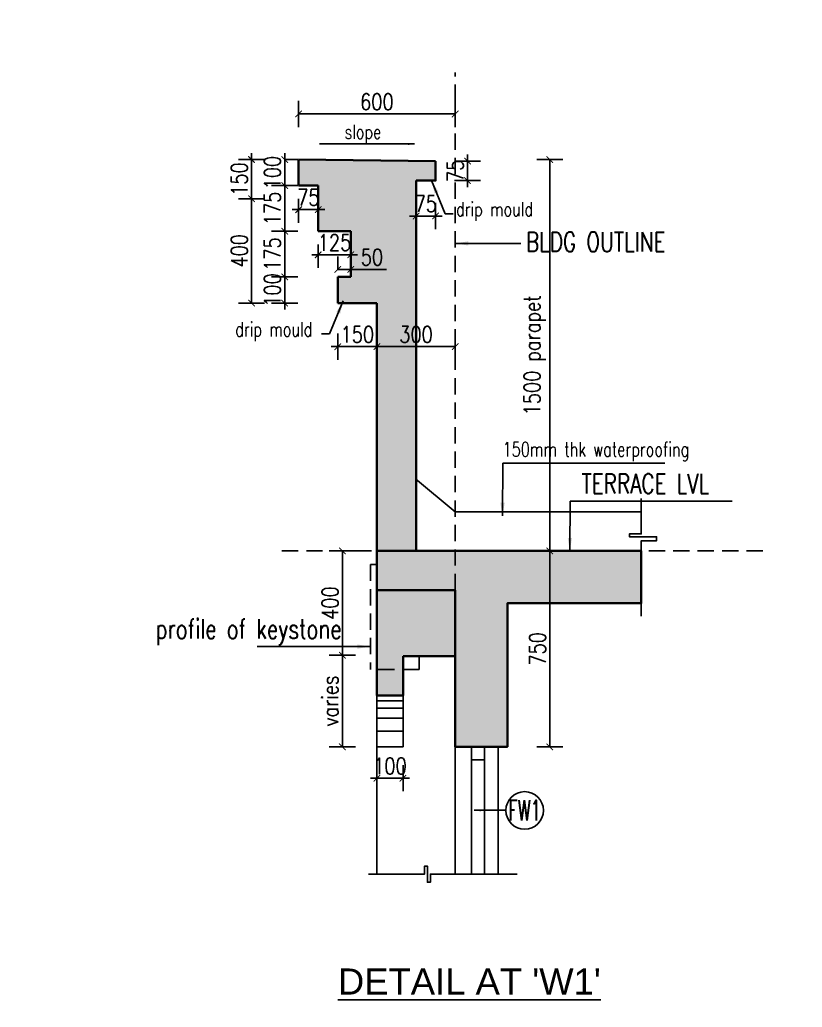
# Model space of a CAD drawing. Header units: millimetres. Extents: x 1066295 to 1300022, y -5734212 to -5454663.
# Drawn here: x 1081984 to 1084984, y -5616257 to -5612473 of the extents above; entities that cross this region are included whole.
import ezdxf
from ezdxf.enums import TextEntityAlignment as Align

# ---------------------------------------------------------------- set-up
doc = ezdxf.new("R2010")
doc.units = ezdxf.units.MM
doc.header["$LTSCALE"] = 1000
doc.header["$MEASUREMENT"] = 0
for name, pattern in [('AUDIT_D_120904163729-0', [0]), ('T9_PROFILE SECTIONS$0$HIDDEN', [0.375, 0.25, -0.125]), ('T9_PROFILE SECTIONS$0$T10(T7 IS SIMILAR BUT MIRROR) - DIMENSION & TEXTING$0$HIDDEN', [0.375, 0.25, -0.125])]:
    doc.linetypes.add(name, pattern=pattern)
doc.layers.get('0').update_dxf_attribs({"linetype": 'AUDIT_D_120904163729-0'})
for name, color, linetype in [('T9_PROFILE SECTIONS$0$A-DETAIL MARKERS', 52, 'T9_PROFILE SECTIONS$0$HIDDEN'), ('T9_PROFILE SECTIONS$0$A-RSP DOOR NO', 4, 'Continuous'), ('T9_PROFILE SECTIONS$0$DIMDETAIL', 8, 'Continuous'), ('T9_PROFILE SECTIONS$0$DOOR', 8, 'Continuous'), ('T9_PROFILE SECTIONS$0$HATCH 150', 8, 'Continuous'), ('T9_PROFILE SECTIONS$0$T10(T7 IS SIMILAR BUT MIRROR) - DIMENSION & TEXTING$0$A-DIMENSIONS', 2, 'T9_PROFILE SECTIONS$0$T10(T7 IS SIMILAR BUT MIRROR) - DIMENSION & TEXTING$0$HIDDEN')]:
    doc.layers.add(name, color=color, linetype=linetype)
doc.layers.add('T9_PROFILE SECTIONS$0$A-SLAB', color=3, linetype='Continuous', lineweight=35)
doc.styles.add('T9_PROFILE SECTIONS$0$AMISH', font='arial.ttf')
doc.styles.add('T9_PROFILE SECTIONS$0$B-AR-ANNO-E DECK FLOOR$0$DIMTEXT', font='SIMPLEX.shx', dxfattribs={"width": 0.75})
doc.styles.add('T9_PROFILE SECTIONS$0$DIM150', font='SIMPLEX.shx', dxfattribs={"width": 0.6})
doc.styles.add('T9_PROFILE SECTIONS$0$text-cmn', font='romans.shx', dxfattribs={"width": 0.8})
doc.dimstyles.new('T9_PROFILE SECTIONS$0$DIM 1-25', dxfattribs={"dimscale": 25, "dimtxt": 2.5, "dimasz": 1, "dimexe": 2, "dimexo": 2, "dimtad": 1, "dimdec": 0, "dimdsep": 46, "dimtxsty": 'T9_PROFILE SECTIONS$0$text-cmn', "dimblk": 'T9_PROFILE SECTIONS$0$_ArchTick', "dimcen": 2, "dimclrd": 1, "dimclre": 1, "dimclrt": 2, "dimadec": 0, "dimazin": 0, "dimtfac": 1, "dimtdec": 0, "dimtix": 1, "dimtmove": 0, "dimatfit": 3, "dimfxl": 2, "dimfxlon": 1, "dimlwd": -1, "dimlwe": -1, "dimarcsym": 0})

# ---------------------------------------------------------------- blocks, each defined once
blk = doc.blocks.new('T9_PROFILE SECTIONS$0$Door-Tag')
at = {"layer": 'T9_PROFILE SECTIONS$0$A-RSP DOOR NO'}
blk.add_circle((0, 0.0009), 0.16, dxfattribs=at)
at = {"layer": 'T9_PROFILE SECTIONS$0$A-RSP DOOR NO', "style": 'T9_PROFILE SECTIONS$0$DIM150', "width": 0.6}
blk.add_attdef('DOOR-NO', text='', height=0.16, dxfattribs=at).set_placement((258.6178, 64.0008), align=Align.MIDDLE_CENTER)
blk = doc.blocks.new('T9_PROFILE SECTIONS$0$_ArchTick')
at = {"color": 0, "linetype": 'ByBlock', "const_width": 0.15}
blk.add_lwpolyline([(-0.5, -0.5), (0.5, 0.5)], dxfattribs=at)
blk = doc.blocks.new('*D477')
at = {"layer": 'T9_PROFILE SECTIONS$0$DIMDETAIL', "color": 1, "linetype": 'ByBlock', "transparency": 16777216}
for p, q in [((1084695.3, -5610885.1), (1084795.3, -5610885.1)), ((1084745.3, -5611060.1), (1084745.3, -5610885.1)), ((1084695.3, -5611060.1), (1084795.3, -5611060.1))]:
    blk.add_line(p, q, dxfattribs=at)
at = {"layer": 'T9_PROFILE SECTIONS$0$DIMDETAIL', "color": 1, "linetype": 'ByBlock', "transparency": 16777216, "xscale": 25, "yscale": 25, "zscale": 25}
for p, rotation in [((1084745.3, -5610885.1), 90), ((1084745.3, -5611060.1), 270)]:
    blk.add_blockref('T9_PROFILE SECTIONS$0$_ArchTick', p, dxfattribs=dict(at, rotation=rotation))
at = {"layer": 'T9_PROFILE SECTIONS$0$DIMDETAIL', "color": 7, "linetype": 'ByBlock', "transparency": 16777216, "insert": (1084698.4, -5610972.6), "char_height": 62.5, "attachment_point": 5, "rotation": 90, "style": 'T9_PROFILE SECTIONS$0$text-cmn'}
blk.add_mtext('175', dxfattribs=at)
blk = doc.blocks.new('*D478')
at = {"layer": 'T9_PROFILE SECTIONS$0$DIMDETAIL', "color": 1, "linetype": 'ByBlock', "transparency": 16777216}
for p, q in [((1084695.3, -5610710.1), (1084795.3, -5610710.1)), ((1084745.3, -5610885.1), (1084745.3, -5610710.1)), ((1084695.3, -5610885.1), (1084795.3, -5610885.1))]:
    blk.add_line(p, q, dxfattribs=at)
at = {"layer": 'T9_PROFILE SECTIONS$0$DIMDETAIL', "color": 1, "linetype": 'ByBlock', "transparency": 16777216, "xscale": 25, "yscale": 25, "zscale": 25}
for p, rotation in [((1084745.3, -5610710.1), 90), ((1084745.3, -5610885.1), 270)]:
    blk.add_blockref('T9_PROFILE SECTIONS$0$_ArchTick', p, dxfattribs=dict(at, rotation=rotation))
at = {"layer": 'T9_PROFILE SECTIONS$0$DIMDETAIL', "color": 7, "linetype": 'ByBlock', "transparency": 16777216, "insert": (1084698.4, -5610797.6), "char_height": 62.5, "attachment_point": 5, "rotation": 90, "style": 'T9_PROFILE SECTIONS$0$text-cmn'}
blk.add_mtext('175', dxfattribs=at)
blk = doc.blocks.new('*D479')
at = {"layer": 'T9_PROFILE SECTIONS$0$DIMDETAIL', "color": 1, "linetype": 'ByBlock', "transparency": 16777216}
for p, q in [((1084948.7, -5611277.1), (1084948.7, -5611377.1)), ((1085098.8, -5611277.1), (1085098.8, -5611377.1)), ((1084948.7, -5611327.1), (1084923.7, -5611327.1)), ((1084948.7, -5611327.1), (1085098.8, -5611327.1)), ((1085098.8, -5611327.1), (1085123.8, -5611327.1))]:
    blk.add_line(p, q, dxfattribs=at)
at = {"layer": 'T9_PROFILE SECTIONS$0$DIMDETAIL', "color": 1, "linetype": 'ByBlock', "transparency": 16777216, "xscale": 25, "yscale": 25, "zscale": 25}
blk.add_blockref('T9_PROFILE SECTIONS$0$_ArchTick', (1084948.7, -5611327.1), dxfattribs=at)
at = {"layer": 'T9_PROFILE SECTIONS$0$DIMDETAIL', "color": 1, "linetype": 'ByBlock', "transparency": 16777216, "xscale": 25, "yscale": 25, "zscale": 25, "rotation": 180}
blk.add_blockref('T9_PROFILE SECTIONS$0$_ArchTick', (1085098.8, -5611327.1), dxfattribs=at)
at = {"layer": 'T9_PROFILE SECTIONS$0$DIMDETAIL', "color": 7, "linetype": 'ByBlock', "transparency": 16777216, "insert": (1085023.8, -5611280.2), "char_height": 62.5, "attachment_point": 5, "style": 'T9_PROFILE SECTIONS$0$text-cmn'}
blk.add_mtext('150', dxfattribs=at)
blk = doc.blocks.new('*D480')
at = {"layer": 'T9_PROFILE SECTIONS$0$DIMDETAIL', "color": 1, "linetype": 'ByBlock', "transparency": 16777216}
for p, q in [((1084873.7, -5610935.1), (1084873.7, -5611025.1)), ((1084998.7, -5610935.1), (1084998.7, -5611025.1)), ((1084873.7, -5610975.1), (1084848.7, -5610975.1)), ((1084873.7, -5610975.1), (1084998.7, -5610975.1)), ((1084998.7, -5610975.1), (1085023.7, -5610975.1))]:
    blk.add_line(p, q, dxfattribs=at)
at = {"layer": 'T9_PROFILE SECTIONS$0$DIMDETAIL', "color": 1, "linetype": 'ByBlock', "transparency": 16777216, "xscale": 25, "yscale": 25, "zscale": 25}
blk.add_blockref('T9_PROFILE SECTIONS$0$_ArchTick', (1084873.7, -5610975.1), dxfattribs=at)
at = {"layer": 'T9_PROFILE SECTIONS$0$DIMDETAIL', "color": 1, "linetype": 'ByBlock', "transparency": 16777216, "xscale": 25, "yscale": 25, "zscale": 25, "rotation": 180}
blk.add_blockref('T9_PROFILE SECTIONS$0$_ArchTick', (1084998.7, -5610975.1), dxfattribs=at)
at = {"layer": 'T9_PROFILE SECTIONS$0$DIMDETAIL', "color": 7, "linetype": 'ByBlock', "transparency": 16777216, "insert": (1084936.2, -5610928.2), "char_height": 62.5, "attachment_point": 5, "style": 'T9_PROFILE SECTIONS$0$text-cmn'}
blk.add_mtext('125', dxfattribs=at)
blk = doc.blocks.new('*D481')
at = {"layer": 'T9_PROFILE SECTIONS$0$DIMDETAIL', "color": 1, "linetype": 'ByBlock', "transparency": 16777216}
for p, q in [((1085016.3, -5612509.7), (1084916.3, -5612509.7)), ((1084966.3, -5612860.6), (1084966.3, -5612509.7)), ((1085016.3, -5612860.6), (1084916.3, -5612860.6))]:
    blk.add_line(p, q, dxfattribs=at)
at = {"layer": 'T9_PROFILE SECTIONS$0$DIMDETAIL', "color": 1, "linetype": 'ByBlock', "transparency": 16777216, "xscale": 25, "yscale": 25, "zscale": 25}
for p, rotation in [((1084966.3, -5612509.7), 90), ((1084966.3, -5612860.6), 270)]:
    blk.add_blockref('T9_PROFILE SECTIONS$0$_ArchTick', p, dxfattribs=dict(at, rotation=rotation))
at = {"layer": 'T9_PROFILE SECTIONS$0$DIMDETAIL', "color": 7, "linetype": 'ByBlock', "transparency": 16777216, "insert": (1084919.4, -5612685.1), "char_height": 62.5, "attachment_point": 5, "rotation": 90, "style": 'T9_PROFILE SECTIONS$0$text-cmn'}
blk.add_mtext('varies', dxfattribs=at)
blk = doc.blocks.new('*D482')
at = {"layer": 'T9_PROFILE SECTIONS$0$DIMDETAIL', "color": 1, "linetype": 'ByBlock', "transparency": 16777216}
for p, q in [((1084668.3, -5610760.1), (1084568.3, -5610760.1)), ((1084618.3, -5611160.1), (1084618.3, -5610760.1)), ((1084668.3, -5611160.1), (1084568.3, -5611160.1))]:
    blk.add_line(p, q, dxfattribs=at)
at = {"layer": 'T9_PROFILE SECTIONS$0$DIMDETAIL', "color": 1, "linetype": 'ByBlock', "transparency": 16777216, "xscale": 25, "yscale": 25, "zscale": 25}
for p, rotation in [((1084618.3, -5610760.1), 90), ((1084618.3, -5611160.1), 270)]:
    blk.add_blockref('T9_PROFILE SECTIONS$0$_ArchTick', p, dxfattribs=dict(at, rotation=rotation))
at = {"layer": 'T9_PROFILE SECTIONS$0$DIMDETAIL', "color": 7, "linetype": 'ByBlock', "transparency": 16777216, "insert": (1084571.4, -5610960.1), "char_height": 62.5, "attachment_point": 5, "rotation": 90, "style": 'T9_PROFILE SECTIONS$0$text-cmn'}
blk.add_mtext('400', dxfattribs=at)
blk = doc.blocks.new('*D483')
at = {"layer": 'T9_PROFILE SECTIONS$0$DIMDETAIL', "color": 1, "linetype": 'ByBlock', "transparency": 16777216}
for p, q in [((1084668.3, -5610610.1), (1084568.3, -5610610.1)), ((1084618.3, -5610610.1), (1084618.3, -5610585.1)), ((1084618.3, -5610760.1), (1084618.3, -5610610.1)), ((1084618.3, -5610760.1), (1084568.3, -5610760.1)), ((1084618.3, -5610760.1), (1084618.3, -5610785.1))]:
    blk.add_line(p, q, dxfattribs=at)
at = {"layer": 'T9_PROFILE SECTIONS$0$DIMDETAIL', "color": 1, "linetype": 'ByBlock', "transparency": 16777216, "xscale": 25, "yscale": 25, "zscale": 25}
for p, rotation in [((1084618.3, -5610610.1), 270), ((1084618.3, -5610760.1), 90)]:
    blk.add_blockref('T9_PROFILE SECTIONS$0$_ArchTick', p, dxfattribs=dict(at, rotation=rotation))
at = {"layer": 'T9_PROFILE SECTIONS$0$DIMDETAIL', "color": 7, "linetype": 'ByBlock', "transparency": 16777216, "insert": (1084571.4, -5610685.1), "char_height": 62.5, "attachment_point": 5, "rotation": 90, "style": 'T9_PROFILE SECTIONS$0$text-cmn'}
blk.add_mtext('150', dxfattribs=at)
blk = doc.blocks.new('*D484')
at = {"layer": 'T9_PROFILE SECTIONS$0$DIMDETAIL', "color": 1, "linetype": 'ByBlock', "transparency": 16777216}
for p, q in [((1084798.8, -5610485.4), (1084798.8, -5610385.4)), ((1085398.7, -5610485.4), (1085398.7, -5610385.4)), ((1084798.8, -5610435.4), (1085398.7, -5610435.4))]:
    blk.add_line(p, q, dxfattribs=at)
at = {"layer": 'T9_PROFILE SECTIONS$0$DIMDETAIL', "color": 1, "linetype": 'ByBlock', "transparency": 16777216, "xscale": 25, "yscale": 25, "zscale": 25, "rotation": 180}
blk.add_blockref('T9_PROFILE SECTIONS$0$_ArchTick', (1084798.8, -5610435.4), dxfattribs=at)
at = {"layer": 'T9_PROFILE SECTIONS$0$DIMDETAIL', "color": 1, "linetype": 'ByBlock', "transparency": 16777216, "xscale": 25, "yscale": 25, "zscale": 25}
blk.add_blockref('T9_PROFILE SECTIONS$0$_ArchTick', (1085398.7, -5610435.4), dxfattribs=at)
at = {"layer": 'T9_PROFILE SECTIONS$0$DIMDETAIL', "color": 7, "linetype": 'ByBlock', "transparency": 16777216, "insert": (1085098.7, -5610388.5), "char_height": 62.5, "attachment_point": 5, "style": 'T9_PROFILE SECTIONS$0$text-cmn'}
blk.add_mtext('600', dxfattribs=at)
blk = doc.blocks.new('*D485')
at = {"layer": 'T9_PROFILE SECTIONS$0$DIMDETAIL', "color": 1, "linetype": 'ByBlock', "transparency": 16777216}
for p, q in [((1084695.3, -5611060.1), (1084795.3, -5611060.1)), ((1084745.3, -5611060.1), (1084745.3, -5611035.1)), ((1084745.3, -5611160.1), (1084745.3, -5611060.1)), ((1084695.3, -5611160.1), (1084795.3, -5611160.1)), ((1084745.3, -5611160.1), (1084745.3, -5611185.1))]:
    blk.add_line(p, q, dxfattribs=at)
at = {"layer": 'T9_PROFILE SECTIONS$0$DIMDETAIL', "color": 1, "linetype": 'ByBlock', "transparency": 16777216, "xscale": 25, "yscale": 25, "zscale": 25}
for p, rotation in [((1084745.3, -5611060.1), 270), ((1084745.3, -5611160.1), 90)]:
    blk.add_blockref('T9_PROFILE SECTIONS$0$_ArchTick', p, dxfattribs=dict(at, rotation=rotation))
at = {"layer": 'T9_PROFILE SECTIONS$0$DIMDETAIL', "color": 7, "linetype": 'ByBlock', "transparency": 16777216, "insert": (1084698.4, -5611110.1), "char_height": 62.5, "attachment_point": 5, "rotation": 90, "style": 'T9_PROFILE SECTIONS$0$text-cmn'}
blk.add_mtext('100', dxfattribs=at)
blk = doc.blocks.new('*D486')
at = {"layer": 'T9_PROFILE SECTIONS$0$DIMDETAIL', "color": 1, "linetype": 'ByBlock', "transparency": 16777216}
for p, q in [((1084745.3, -5610610.1), (1084745.3, -5610585.1)), ((1084745.3, -5610610.1), (1084795.3, -5610610.1)), ((1084745.3, -5610710.1), (1084745.3, -5610610.1)), ((1084745.3, -5610710.1), (1084795.3, -5610710.1)), ((1084745.3, -5610710.1), (1084745.3, -5610735.1))]:
    blk.add_line(p, q, dxfattribs=at)
at = {"layer": 'T9_PROFILE SECTIONS$0$DIMDETAIL', "color": 1, "linetype": 'ByBlock', "transparency": 16777216, "xscale": 25, "yscale": 25, "zscale": 25}
for p, rotation in [((1084745.3, -5610610.1), 270), ((1084745.3, -5610710.1), 90)]:
    blk.add_blockref('T9_PROFILE SECTIONS$0$_ArchTick', p, dxfattribs=dict(at, rotation=rotation))
at = {"layer": 'T9_PROFILE SECTIONS$0$DIMDETAIL', "color": 7, "linetype": 'ByBlock', "transparency": 16777216, "insert": (1084698.4, -5610660.1), "char_height": 62.5, "attachment_point": 5, "rotation": 90, "style": 'T9_PROFILE SECTIONS$0$text-cmn'}
blk.add_mtext('100', dxfattribs=at)
blk = doc.blocks.new('*D487')
at = {"layer": 'T9_PROFILE SECTIONS$0$DIMDETAIL', "color": 1, "linetype": 'ByBlock', "transparency": 16777216}
for p, q in [((1085098.8, -5611277.1), (1085098.8, -5611377.1)), ((1085398.8, -5611277.1), (1085398.8, -5611377.1)), ((1085398.8, -5611327.1), (1085098.8, -5611327.1))]:
    blk.add_line(p, q, dxfattribs=at)
at = {"layer": 'T9_PROFILE SECTIONS$0$DIMDETAIL', "color": 1, "linetype": 'ByBlock', "transparency": 16777216, "xscale": 25, "yscale": 25, "zscale": 25, "rotation": 180}
blk.add_blockref('T9_PROFILE SECTIONS$0$_ArchTick', (1085098.8, -5611327.1), dxfattribs=at)
at = {"layer": 'T9_PROFILE SECTIONS$0$DIMDETAIL', "color": 1, "linetype": 'ByBlock', "transparency": 16777216, "xscale": 25, "yscale": 25, "zscale": 25}
blk.add_blockref('T9_PROFILE SECTIONS$0$_ArchTick', (1085398.8, -5611327.1), dxfattribs=at)
at = {"layer": 'T9_PROFILE SECTIONS$0$DIMDETAIL', "color": 7, "linetype": 'ByBlock', "transparency": 16777216, "insert": (1085248.8, -5611280.2), "char_height": 62.5, "attachment_point": 5, "style": 'T9_PROFILE SECTIONS$0$text-cmn'}
blk.add_mtext('300', dxfattribs=at)
blk = doc.blocks.new('*D488')
at = {"layer": 'T9_PROFILE SECTIONS$0$DIMDETAIL', "color": 1, "linetype": 'ByBlock', "transparency": 16777216}
for p, q in [((1084948.7, -5611031.1), (1084948.7, -5610981.1)), ((1084998.7, -5611031.1), (1084998.7, -5610981.1)), ((1084948.7, -5611031.1), (1084998.7, -5611031.1)), ((1084998.7, -5611031.1), (1085135.9, -5611031.1))]:
    blk.add_line(p, q, dxfattribs=at)
at = {"layer": 'T9_PROFILE SECTIONS$0$DIMDETAIL', "color": 1, "linetype": 'ByBlock', "transparency": 16777216, "xscale": 25, "yscale": 25, "zscale": 25, "rotation": 180}
blk.add_blockref('T9_PROFILE SECTIONS$0$_ArchTick', (1084948.7, -5611031.1), dxfattribs=at)
at = {"layer": 'T9_PROFILE SECTIONS$0$DIMDETAIL', "color": 1, "linetype": 'ByBlock', "transparency": 16777216, "xscale": 25, "yscale": 25, "zscale": 25}
blk.add_blockref('T9_PROFILE SECTIONS$0$_ArchTick', (1084998.7, -5611031.1), dxfattribs=at)
at = {"layer": 'T9_PROFILE SECTIONS$0$DIMDETAIL', "color": 7, "linetype": 'ByBlock', "transparency": 16777216, "insert": (1085079.8, -5610984.2), "char_height": 62.5, "attachment_point": 5, "style": 'T9_PROFILE SECTIONS$0$text-cmn'}
blk.add_mtext('50', dxfattribs=at)
blk = doc.blocks.new('*D489')
at = {"layer": 'T9_PROFILE SECTIONS$0$DIMDETAIL', "color": 1, "linetype": 'ByBlock', "transparency": 16777216}
for p, q in [((1084798.8, -5610760.1), (1084798.8, -5610852.1)), ((1084873.7, -5610760.1), (1084873.7, -5610852.1)), ((1084798.8, -5610802.1), (1084773.8, -5610802.1)), ((1084873.7, -5610802.1), (1084798.8, -5610802.1)), ((1084873.7, -5610802.1), (1084898.7, -5610802.1))]:
    blk.add_line(p, q, dxfattribs=at)
at = {"layer": 'T9_PROFILE SECTIONS$0$DIMDETAIL', "color": 1, "linetype": 'ByBlock', "transparency": 16777216, "xscale": 25, "yscale": 25, "zscale": 25}
blk.add_blockref('T9_PROFILE SECTIONS$0$_ArchTick', (1084798.8, -5610802.1), dxfattribs=at)
at = {"layer": 'T9_PROFILE SECTIONS$0$DIMDETAIL', "color": 1, "linetype": 'ByBlock', "transparency": 16777216, "xscale": 25, "yscale": 25, "zscale": 25, "rotation": 180}
blk.add_blockref('T9_PROFILE SECTIONS$0$_ArchTick', (1084873.7, -5610802.1), dxfattribs=at)
at = {"layer": 'T9_PROFILE SECTIONS$0$DIMDETAIL', "color": 7, "linetype": 'ByBlock', "transparency": 16777216, "insert": (1084836.2, -5610755.2), "char_height": 62.5, "attachment_point": 5, "style": 'T9_PROFILE SECTIONS$0$text-cmn'}
blk.add_mtext('75', dxfattribs=at)
blk = doc.blocks.new('*D490')
at = {"layer": 'T9_PROFILE SECTIONS$0$DIMDETAIL', "color": 1, "linetype": 'ByBlock', "transparency": 16777216}
for p, q in [((1085711.3, -5610610.1), (1085811.3, -5610610.1)), ((1085761.3, -5612110.1), (1085761.3, -5610610.1)), ((1085711.3, -5612110.1), (1085811.3, -5612110.1))]:
    blk.add_line(p, q, dxfattribs=at)
at = {"layer": 'T9_PROFILE SECTIONS$0$DIMDETAIL', "color": 1, "linetype": 'ByBlock', "transparency": 16777216, "xscale": 25, "yscale": 25, "zscale": 25}
for p, rotation in [((1085761.3, -5610610.1), 90), ((1085761.3, -5612110.1), 270)]:
    blk.add_blockref('T9_PROFILE SECTIONS$0$_ArchTick', p, dxfattribs=dict(at, rotation=rotation))
at = {"layer": 'T9_PROFILE SECTIONS$0$DIMDETAIL', "color": 7, "linetype": 'ByBlock', "transparency": 16777216, "insert": (1085704, -5611360.1), "char_height": 62.5, "attachment_point": 5, "rotation": 90, "style": 'T9_PROFILE SECTIONS$0$text-cmn'}
blk.add_mtext('1500 parapet', dxfattribs=at)
blk = doc.blocks.new('*D491')
at = {"layer": 'T9_PROFILE SECTIONS$0$DIMDETAIL', "color": 1, "linetype": 'ByBlock', "transparency": 16777216}
for p, q in [((1085711.3, -5612110.1), (1085811.3, -5612110.1)), ((1085761.3, -5612860.6), (1085761.3, -5612110.1)), ((1085711.3, -5612860.6), (1085811.3, -5612860.6))]:
    blk.add_line(p, q, dxfattribs=at)
at = {"layer": 'T9_PROFILE SECTIONS$0$DIMDETAIL', "color": 1, "linetype": 'ByBlock', "transparency": 16777216, "xscale": 25, "yscale": 25, "zscale": 25}
for p, rotation in [((1085761.3, -5612110.1), 90), ((1085761.3, -5612860.6), 270)]:
    blk.add_blockref('T9_PROFILE SECTIONS$0$_ArchTick', p, dxfattribs=dict(at, rotation=rotation))
at = {"layer": 'T9_PROFILE SECTIONS$0$DIMDETAIL', "color": 7, "linetype": 'ByBlock', "transparency": 16777216, "insert": (1085714.4, -5612485.3), "char_height": 62.5, "attachment_point": 5, "rotation": 90, "style": 'T9_PROFILE SECTIONS$0$text-cmn'}
blk.add_mtext('750', dxfattribs=at)
blk = doc.blocks.new('*D492')
at = {"layer": 'T9_PROFILE SECTIONS$0$DIMDETAIL', "color": 1, "linetype": 'ByBlock', "transparency": 16777216}
for p, q in [((1085098.8, -5612931.1), (1085098.8, -5613031.1)), ((1085198.8, -5612931.1), (1085198.8, -5613031.1)), ((1085098.8, -5612981.1), (1085073.8, -5612981.1)), ((1085198.8, -5612981.1), (1085098.8, -5612981.1)), ((1085198.8, -5612981.1), (1085223.8, -5612981.1))]:
    blk.add_line(p, q, dxfattribs=at)
at = {"layer": 'T9_PROFILE SECTIONS$0$DIMDETAIL', "color": 1, "linetype": 'ByBlock', "transparency": 16777216, "xscale": 25, "yscale": 25, "zscale": 25}
blk.add_blockref('T9_PROFILE SECTIONS$0$_ArchTick', (1085098.8, -5612981.1), dxfattribs=at)
at = {"layer": 'T9_PROFILE SECTIONS$0$DIMDETAIL', "color": 1, "linetype": 'ByBlock', "transparency": 16777216, "xscale": 25, "yscale": 25, "zscale": 25, "rotation": 180}
blk.add_blockref('T9_PROFILE SECTIONS$0$_ArchTick', (1085198.8, -5612981.1), dxfattribs=at)
at = {"layer": 'T9_PROFILE SECTIONS$0$DIMDETAIL', "color": 7, "linetype": 'ByBlock', "transparency": 16777216, "insert": (1085148.8, -5612934.2), "char_height": 62.5, "attachment_point": 5, "style": 'T9_PROFILE SECTIONS$0$text-cmn'}
blk.add_mtext('100', dxfattribs=at)
blk = doc.blocks.new('*D493')
at = {"layer": 'T9_PROFILE SECTIONS$0$DOOR', "color": 1, "linetype": 'ByBlock', "transparency": 16777216}
for p, q in [((1085248.7, -5610776.5), (1085248.7, -5610876.5)), ((1085323.7, -5610776.5), (1085323.7, -5610876.5)), ((1085248.7, -5610826.5), (1085223.7, -5610826.5)), ((1085323.7, -5610826.5), (1085248.7, -5610826.5)), ((1085323.7, -5610826.5), (1085348.7, -5610826.5))]:
    blk.add_line(p, q, dxfattribs=at)
at = {"layer": 'T9_PROFILE SECTIONS$0$DOOR', "color": 1, "linetype": 'ByBlock', "transparency": 16777216, "xscale": 25, "yscale": 25, "zscale": 25}
blk.add_blockref('T9_PROFILE SECTIONS$0$_ArchTick', (1085248.7, -5610826.5), dxfattribs=at)
at = {"layer": 'T9_PROFILE SECTIONS$0$DOOR', "color": 1, "linetype": 'ByBlock', "transparency": 16777216, "xscale": 25, "yscale": 25, "zscale": 25, "rotation": 180}
blk.add_blockref('T9_PROFILE SECTIONS$0$_ArchTick', (1085323.7, -5610826.5), dxfattribs=at)
at = {"layer": 'T9_PROFILE SECTIONS$0$DOOR', "color": 7, "linetype": 'ByBlock', "transparency": 16777216, "insert": (1085286.2, -5610779.6), "char_height": 62.5, "attachment_point": 5, "style": 'T9_PROFILE SECTIONS$0$text-cmn'}
blk.add_mtext('75', dxfattribs=at)
blk = doc.blocks.new('*D494')
at = {"layer": 'T9_PROFILE SECTIONS$0$DOOR', "color": 1, "linetype": 'ByBlock', "transparency": 16777216}
for p, q in [((1085445.9, -5610615.9), (1085445.9, -5610590.9)), ((1085395.9, -5610615.9), (1085495.9, -5610615.9)), ((1085445.9, -5610615.9), (1085445.9, -5610690.9)), ((1085395.9, -5610690.9), (1085495.9, -5610690.9)), ((1085445.9, -5610690.9), (1085445.9, -5610715.9))]:
    blk.add_line(p, q, dxfattribs=at)
at = {"layer": 'T9_PROFILE SECTIONS$0$DOOR', "color": 1, "linetype": 'ByBlock', "transparency": 16777216, "xscale": 25, "yscale": 25, "zscale": 25}
for p, rotation in [((1085445.9, -5610615.9), 270), ((1085445.9, -5610690.9), 90)]:
    blk.add_blockref('T9_PROFILE SECTIONS$0$_ArchTick', p, dxfattribs=dict(at, rotation=rotation))
at = {"layer": 'T9_PROFILE SECTIONS$0$DOOR', "color": 7, "linetype": 'ByBlock', "transparency": 16777216, "insert": (1085399, -5610653.4), "char_height": 62.5, "attachment_point": 5, "rotation": 90, "style": 'T9_PROFILE SECTIONS$0$text-cmn'}
blk.add_mtext('75', dxfattribs=at)
blk = doc.blocks.new('*D495')
at = {"layer": 'T9_PROFILE SECTIONS$0$DIMDETAIL', "color": 1, "linetype": 'ByBlock', "transparency": 16777216}
for p, q in [((1085016.3, -5612110.1), (1084916.3, -5612110.1)), ((1084966.3, -5612509.7), (1084966.3, -5612110.1)), ((1084966.3, -5612509.7), (1084916.3, -5612509.7))]:
    blk.add_line(p, q, dxfattribs=at)
at = {"layer": 'T9_PROFILE SECTIONS$0$DIMDETAIL', "color": 1, "linetype": 'ByBlock', "transparency": 16777216, "xscale": 25, "yscale": 25, "zscale": 25}
for p, rotation in [((1084966.3, -5612110.1), 90), ((1084966.3, -5612509.7), 270)]:
    blk.add_blockref('T9_PROFILE SECTIONS$0$_ArchTick', p, dxfattribs=dict(at, rotation=rotation))
at = {"layer": 'T9_PROFILE SECTIONS$0$DIMDETAIL', "color": 7, "linetype": 'ByBlock', "transparency": 16777216, "insert": (1084919.4, -5612309.9), "char_height": 62.5, "attachment_point": 5, "rotation": 90, "style": 'T9_PROFILE SECTIONS$0$text-cmn'}
blk.add_mtext('400', dxfattribs=at)
blk = doc.blocks.new('T9_PROFILE SECTIONS')
at = {"layer": 'T9_PROFILE SECTIONS$0$HATCH 150'}
h = blk.add_hatch(dxfattribs=at)
h.set_pattern_fill('AR-SAND', color=8, scale=10, angle=450)
h.set_pattern_definition([(217.5, (-4586809.277, -7072306.942), (0.62993358, -19.26823769), [0, -15.2, 0, -17, 0, -16.25]), (187.5, (-4586809.277, -7072306.942), (-17.69776705, -28.22146065), [0, -8.2, 0, -13.7, 0, -5.25]), (147.5, (-4586796.977, -7072306.942), (-31.141418618, -0.056590535), [0, -5, 0, -18, 0, -23.5]), (137.5, (-4586796.977, -7072306.942), (-30.06126605, -8.77675565), [0, -2.5, 0, -11.8, 0, -13.5])])
edge = h.paths.add_edge_path()
edge.add_line((1085248.7636, -5612110.0996), (1085248.7291, -5610690.9303))
edge.add_line((1085248.7291, -5610690.9303), (1085323.7273, -5610690.9284))
edge.add_line((1085323.7273, -5610690.9284), (1085323.7273, -5610615.9284))
edge.add_line((1085323.7273, -5610615.9284), (1084798.7584, -5610610.0772))
edge.add_line((1084798.7584, -5610610.0772), (1084798.7584, -5610710.1001))
edge.add_line((1084798.7584, -5610710.1001), (1084873.7288, -5610710.1001))
edge.add_line((1084873.7288, -5610710.1001), (1084873.7288, -5610885.1005))
edge.add_line((1084873.7288, -5610885.1005), (1084998.7288, -5610885.1005))
edge.add_line((1084998.7288, -5610885.1005), (1084998.7287, -5611060.0991))
edge.add_line((1084998.7287, -5611060.0991), (1084948.7288, -5611060.093))
edge.add_line((1084948.7288, -5611060.093), (1084948.7182, -5611160.0996))
edge.add_line((1084948.7182, -5611160.0996), (1085098.7932, -5611160.0996))
edge.add_line((1085098.7932, -5611160.0996), (1085098.7932, -5612664.0243))
edge.add_line((1085098.7932, -5612664.0243), (1085198.7747, -5612664.0258))
edge.add_line((1085198.7747, -5612664.0258), (1085198.7747, -5612513.6669))
edge.add_line((1085198.7747, -5612513.6669), (1085398.7818, -5612513.6669))
edge.add_line((1085398.7818, -5612513.6669), (1085398.7672, -5612260.0933))
h = blk.add_hatch(color=8, dxfattribs=at)
h.dxf.hatch_style = 1
h.paths.add_polyline_path([(1085598.7747, -5612110.0996), (1085598.8116, -5612110.105), (1085398.7273, -5612110.0941), (1085398.7636, -5612110.0996), (1085098.7932, -5612110.0996), (1085098.7932, -5612260.0996), (1085398.7672, -5612260.0933), (1085398.7747, -5612860.5995), (1085598.7747, -5612860.5995), (1085598.7747, -5612310.0996), (1086111.7886, -5612310.0996), (1086111.7886, -5612110.0996)])
at = {"color": 8, "linetype": 'T9_PROFILE SECTIONS$0$HIDDEN', "ltscale": 0.25}
for p, q in [((1085398.7672, -5612260.0933), (1085398.7672, -5610276.0995)), ((1086578.3062, -5612110.0996, 0.5687), (1084734.2511, -5612110.0996, 0.5687))]:
    blk.add_line(p, q, dxfattribs=at)
for points in [[(1085073.7932, -5612162.1737), (1085073.7932, -5612563.6669)], [(1085260.2747, -5612513.6669), (1085260.2747, -5612563.6669), (1085073.7932, -5612563.6669)]]:
    blk.add_lwpolyline(points, dxfattribs=at)
at = {"layer": 'T9_PROFILE SECTIONS$0$A-SLAB', "linetype": 'ByBlock'}
for p, q in [((1085323.7273, -5610615.9284), (1084798.7584, -5610610.0772)), ((1084798.7584, -5610610.0772), (1084798.7584, -5610710.1001)), ((1084798.7584, -5610710.1001), (1084873.7288, -5610710.1001)), ((1084873.7288, -5610710.1001), (1084873.7288, -5610885.1005)), ((1085248.7291, -5612110.0996, 0.5687), (1085248.7291, -5610690.9303)), ((1084873.7288, -5610885.1005), (1084998.7288, -5610885.1005)), ((1084998.7288, -5610885.1005), (1084998.7287, -5611060.0991)), ((1084948.7288, -5611060.093), (1084948.7182, -5611160.0996)), ((1084998.7287, -5611060.0991), (1084948.7288, -5611060.093)), ((1084948.7182, -5611160.0996), (1085098.7932, -5611160.0996)), ((1085098.7932, -5611160.0996), (1085098.7932, -5612664.0243)), ((1085398.7818, -5612513.6669), (1085398.7672, -5612260.0933)), ((1085198.7747, -5612513.6669), (1085398.7818, -5612513.6669)), ((1085198.7747, -5612664.0258), (1085198.7747, -5612513.6669)), ((1085098.7932, -5612664.0243), (1085198.7747, -5612664.0258))]:
    blk.add_line(p, q, dxfattribs=at)
for points in [[(1085323.7273, -5610615.9284), (1085323.7273, -5610690.9284), (1085248.7291, -5610690.9303)], [(1085398.7621, -5612260.0933), (1085398.7747, -5612860.5995), (1085598.7747, -5612860.5995), (1085598.7747, -5612310.0996), (1085598.7747, -5612310.0996), (1086111.7886, -5612310.0996), (1086111.7886, -5612110.0996), (1085598.7747, -5612110.0996), (1085598.7747, -5612110.0996), (1085598.8116, -5612110.105), (1085398.7273, -5612110.0941), (1085398.7589, -5612110.0996)]]:
    blk.add_lwpolyline(points, dxfattribs=at)
at = {"layer": 'T9_PROFILE SECTIONS$0$A-SLAB', "linetype": 'ByBlock', "elevation": 0.5687}
blk.add_lwpolyline([(1085598.7747, -5612110.0996), (1085098.7932, -5612110.0996), (1085098.7932, -5612260.0996), (1085398.7621, -5612260.0933)], dxfattribs=at)
at = {"layer": 'T9_PROFILE SECTIONS$0$DIMDETAIL', "linetype": 'ByBlock'}
for p, q in [((1085398.75, -5611960.0996), (1086111.7886, -5611960.0996)), ((1085098.7932, -5612162.1737, 0.4894), (1085073.7932, -5612162.1737, 0.4894)), ((1085098.7932, -5612664.0243), (1085098.7932, -5613348.0254)), ((1085098.7932, -5612684.0243), (1085198.7747, -5612684.0258)), ((1085198.7747, -5612664.0258), (1085198.7747, -5612860.5961)), ((1085098.7932, -5612713.0243), (1085198.7747, -5612713.0258)), ((1085098.7932, -5612751.0243), (1085198.7747, -5612751.0258)), ((1085098.7932, -5612800.5243), (1085198.7747, -5612800.5258)), ((1085198.7747, -5612860.5961), (1085098.7932, -5612860.5961)), ((1085398.7747, -5612860.5995), (1085398.7747, -5613348.0994)), ((1085398.7747, -5612860.5995), (1085398.7747, -5612961.1055)), ((1085461.7532, -5612860.5995), (1085461.7532, -5613348.0994)), ((1085511.7532, -5612860.5995), (1085511.7532, -5613348.0994)), ((1085563.8378, -5612860.5995), (1085563.8378, -5613348.0994))]:
    blk.add_line(p, q, dxfattribs=at)
blk.add_lwpolyline([(1085461.7532, -5612860.5995), (1085511.7532, -5612860.5995), (1085511.7532, -5612910.5995), (1085461.7532, -5612910.5995)], close=True, dxfattribs=at)
blk.add_lwpolyline([(1085066.7747, -5613348.0254), (1085281.2747, -5613348.0254), (1085281.2747, -5613317.5994), (1085292.2747, -5613317.5994), (1085292.2747, -5613379.5994), (1085303.7747, -5613379.5994), (1085303.7747, -5613348.0994), (1085635.7747, -5613348.0994)], dxfattribs=at)
at = {"layer": 'T9_PROFILE SECTIONS$0$DOOR', "linetype": 'ByBlock'}
blk.add_lwpolyline([(1085398.75, -5611960.0996), (1085246.666, -5611833.0037, -1.815008332)], format="xyb", dxfattribs=at)
at = {"layer": 'T9_PROFILE SECTIONS$0$T10(T7 IS SIMILAR BUT MIRROR) - DIMENSION & TEXTING$0$A-DIMENSIONS', "linetype": 'ByBlock'}
blk.add_lwpolyline([(1086111.7886, -5611909.0246), (1086111.7886, -5612044.516), (1086066.8047, -5612044.516), (1086066.8047, -5612055.6118), (1086170.6148, -5612055.6118), (1086170.6148, -5612070.591), (1086111.7708, -5612070.591), (1086111.7708, -5612359.543)], dxfattribs=at)
blk.add_circle((1080913.8262, -5610921.0339), 12874.0202, dxfattribs=at)
at = {"layer": 'T9_PROFILE SECTIONS$0$A-RSP DOOR NO'}
ref = blk.add_blockref('T9_PROFILE SECTIONS$0$Door-Tag', (1085665.0755, -5613104.022), dxfattribs=dict(at, xscale=450, yscale=450, zscale=450, rotation=180))
ref.add_attrib('DOOR-NO', 'FW1', dxfattribs={"height": 78.75, "style": 'T9_PROFILE SECTIONS$0$DIM150', "width": 0.6}).set_placement((1085665.0755, -5613104.022), align=Align.MIDDLE_CENTER)
at = {"layer": 'T9_PROFILE SECTIONS$0$A-DETAIL MARKERS', "color": 7, "linetype": 'ByBlock', "insert": (1084427.2439, -5613709.9864, 0.5687), "char_height": 100, "attachment_point": 1, "style": 'T9_PROFILE SECTIONS$0$AMISH'}
blk.add_mtext_dynamic_manual_height_columns("\\pi521.85437;{\\LDETAIL AT 'W1'}", width=2034.5, gutter_width=500, heights=[0], dxfattribs=at)
at = {"layer": 'T9_PROFILE SECTIONS$0$DIMDETAIL', "color": 7, "style": 'T9_PROFILE SECTIONS$0$B-AR-ANNO-E DECK FLOOR$0$DIMTEXT', "width": 0.75}
for s, height, p in [('slope', 54, (1084974.6525, -5610531.0945, 0.1592)), ('drip mould', 54, (1085401.9403, -5610827.1921, 0.1592)), ('BLDG OUTLINE', 75, (1085669.7453, -5610962.9467)), ('drip mould', 54, (1084555.7663, -5611287.6255, 0.1592)), ('150mm thk waterproofing', 54, (1085580.733, -5611747.4832, 0.1592)), ('TERRACE LVL', 75, (1085883.4483, -5611889.5279, 0.5687)), ('profile of keystone', 75, (1084250.1645, -5612446.0734))]:
    blk.add_text(s, height=height, dxfattribs=at).set_placement(p)
at = {"layer": 'T9_PROFILE SECTIONS$0$DIMDETAIL', "linetype": 'ByBlock'}
for base, p1, p2, picture, middle in [((1085398.727, -5610435.3544), (1084798.7584, -5610610.0996), (1085398.727, -5610606.0995), '*D484', (1085098.7427, -5610388.4794)), ((1084798.7584, -5610802.0995), (1084873.7288, -5610710.1001), (1084798.7584, -5610710.1001), '*D489', (1084836.2436, -5610755.2245)), ((1084998.7288, -5610975.0995), (1084873.7288, -5610885.1005), (1084998.7288, -5610885.1005), '*D480', (1084936.2288, -5610928.2245)), ((1085098.7932, -5611327.0995), (1084948.7182, -5611160.0996), (1085098.7932, -5611160.0996), '*D479', (1085023.7557, -5611280.2245)), ((1085098.7932, -5611327.0995), (1085398.7621, -5611185.1966), (1085098.7932, -5611185.1966), '*D487', (1085248.7776, -5611280.2245)), ((1085098.7932, -5612981.0995, 0.5687), (1085198.7747, -5612860.5961), (1085098.7932, -5612860.5961), '*D492', (1085148.784, -5612934.2245, 0.5687))]:
    dim = blk.add_linear_dim(base=base, p1=p1, p2=p2, dimstyle='T9_PROFILE SECTIONS$0$DIM 1-25', override={"dimclrt": 7}, dxfattribs=at)
    dim.commit()
    dim.dimension.update_dxf_attribs({"geometry": picture, "text_midpoint": middle})
for base, p1, p2, picture, middle in [((1084618.2747, -5610610.0772), (1084668.2747, -5610760.0995), (1084798.7584, -5610610.0772), '*D483', (1084571.3997, -5610685.0884)), ((1084745.2747, -5610610.0996), (1084695.2747, -5610710.0996), (1084695.2747, -5610610.0996), '*D486', (1084698.3997, -5610660.0996)), ((1084745.2747, -5610710.0996), (1084542.0959, -5610885.0996), (1084542.0959, -5610710.0996), '*D478', (1084698.3997, -5610797.5996)), ((1084618.2747, -5610760.0995), (1084795.2747, -5611160.0996), (1084766.8543, -5610760.0995), '*D482', (1084571.3997, -5610960.0995)), ((1084745.2747, -5610885.0996), (1084542.0956, -5611060.0996), (1084542.0959, -5610885.0996), '*D477', (1084698.3997, -5610972.5996)), ((1084745.2747, -5611060.0996), (1084492.0959, -5611160.0996), (1084492.0959, -5611060.0996), '*D485', (1084698.3997, -5611110.0996)), ((1084966.2747, -5612110.0996), (1085016.2747, -5612509.6669), (1085098.7932, -5612110.0996, 0.5687), '*D495', (1084919.3997, -5612309.8832)), ((1085761.2886, -5612110.0996, 0.5687), (1085563.8378, -5612860.5995), (1085598.7747, -5612110.0996), '*D491', (1085714.4136, -5612485.3496, 0.5687))]:
    dim = blk.add_linear_dim(base=base, p1=p1, p2=p2, angle=90, dimstyle='T9_PROFILE SECTIONS$0$DIM 1-25', override={"dimclrt": 7}, dxfattribs=at)
    dim.commit()
    dim.dimension.update_dxf_attribs({"geometry": picture, "text_midpoint": middle})
for base, p1, p2, text, picture, middle in [((1085761.2886, -5610610.0996, 0.5687), (1085598.7747, -5612110.0996, 0.5687), (1085598.8564, -5610610.0996), '<> parapet', '*D490', (1085703.9969, -5611360.0996, 0.5687)), ((1084966.2747, -5612509.6669), (1085098.7932, -5612860.5961), (1085198.7747, -5612509.6669), 'varies', '*D481', (1084919.3997, -5612685.1315))]:
    dim = blk.add_linear_dim(base=base, p1=p1, p2=p2, angle=90, text=text, dimstyle='T9_PROFILE SECTIONS$0$DIM 1-25', override={"dimclrt": 7}, dxfattribs=at)
    dim.commit()
    dim.dimension.update_dxf_attribs({"geometry": picture, "text_midpoint": middle})
dim = blk.add_linear_dim(base=(1084998.7287, -5611031.0995), p1=(1084948.7288, -5611060.093), p2=(1084998.7287, -5611060.093), dimstyle='T9_PROFILE SECTIONS$0$DIM 1-25', override={"dimclrt": 7}, dxfattribs=at)
dim.commit()
dim.dimension.update_dxf_attribs({"geometry": '*D488', "text_midpoint": (1085079.8299, -5611031.0995), "dimtype": 128})
at = {"layer": 'T9_PROFILE SECTIONS$0$DOOR', "linetype": 'ByBlock'}
dim = blk.add_linear_dim(base=(1085445.9028, -5610690.9284, 0.5687), p1=(1085323.7273, -5610615.9284), p2=(1085323.7273, -5610690.9284), angle=90, dimstyle='T9_PROFILE SECTIONS$0$DIM 1-25', override={"dimclrt": 7}, dxfattribs=at)
dim.commit()
dim.dimension.update_dxf_attribs({"geometry": '*D494', "text_midpoint": (1085399.0278, -5610653.4284, 0.5687)})
dim = blk.add_linear_dim(base=(1085248.7291, -5610826.4891, 0.5687), p1=(1085323.7273, -5610690.9284), p2=(1085248.7291, -5610690.9303), dimstyle='T9_PROFILE SECTIONS$0$DIM 1-25', override={"dimclrt": 7}, dxfattribs=at)
dim.commit()
dim.dimension.update_dxf_attribs({"geometry": '*D493', "text_midpoint": (1085286.2282, -5610779.6141, 0.5687)})
at = {"layer": 'T9_PROFILE SECTIONS$0$DIMDETAIL'}
for points in [[(1085308.3055, -5610690.9294, 0.5687), (1085360.2421, -5610817.9021, 0.5687), (1085391.0542, -5610817.9021, 0.5687)], [(1085399.7932, -5610931.3973), (1085556.3442, -5610931.3973), (1085650.8451, -5610931.3973)], [(1084969.544, -5611151.3627, 0.5687), (1084917.6074, -5611278.3355, 0.5687), (1084886.7954, -5611278.3355, 0.5687)], [(1085580.1436, -5611975.4209, 0.5687), (1085580.8936, -5611773.4207, 0.5687), (1086202.1436, -5611773.4207, 0.5687)], [(1085838.2886, -5612110.0996, 0.5687), (1085839.0386, -5611919.4785, 0.5687), (1086460.2886, -5611919.4785, 0.5687)], [(1085073.7932, -5612476.5241), (1084857.7886, -5612476.0241), (1084639.2886, -5612476.0241)]]:
    blk.add_leader(points, dimstyle='T9_PROFILE SECTIONS$0$DIM 1-25', override={"dimasz": 2, "dimgap": 0.625, "dimtad": 0}, dxfattribs=at)
at = {"layer": 'T9_PROFILE SECTIONS$0$DIMDETAIL', "linetype": 'ByBlock'}
blk.add_leader([(1085471.2747, -5613103.5994), (1085591.7747, -5613103.5994)], dimstyle='T9_PROFILE SECTIONS$0$DIM 1-25', override={"dimgap": 0.625, "dimtad": 0}, dxfattribs=at)
at = {"layer": 'T9_PROFILE SECTIONS$0$DOOR', "linetype": 'ByBlock'}
blk.add_leader([(1085243.4198, -5610550.2254, 0.5687), (1084878.0743, -5610550.2254, 0.5687)], dimstyle='T9_PROFILE SECTIONS$0$DIM 1-25', override={"dimgap": 0.625, "dimtad": 0}, dxfattribs=at)

msp = doc.modelspace()

# ---------------------------------------------------------------- block references
at = {"linetype": 'ByBlock'}
msp.add_blockref('T9_PROFILE SECTIONS', (-1745.2, -2398.4, 0.4), dxfattribs=at)

doc.saveas('drawing.dxf')
